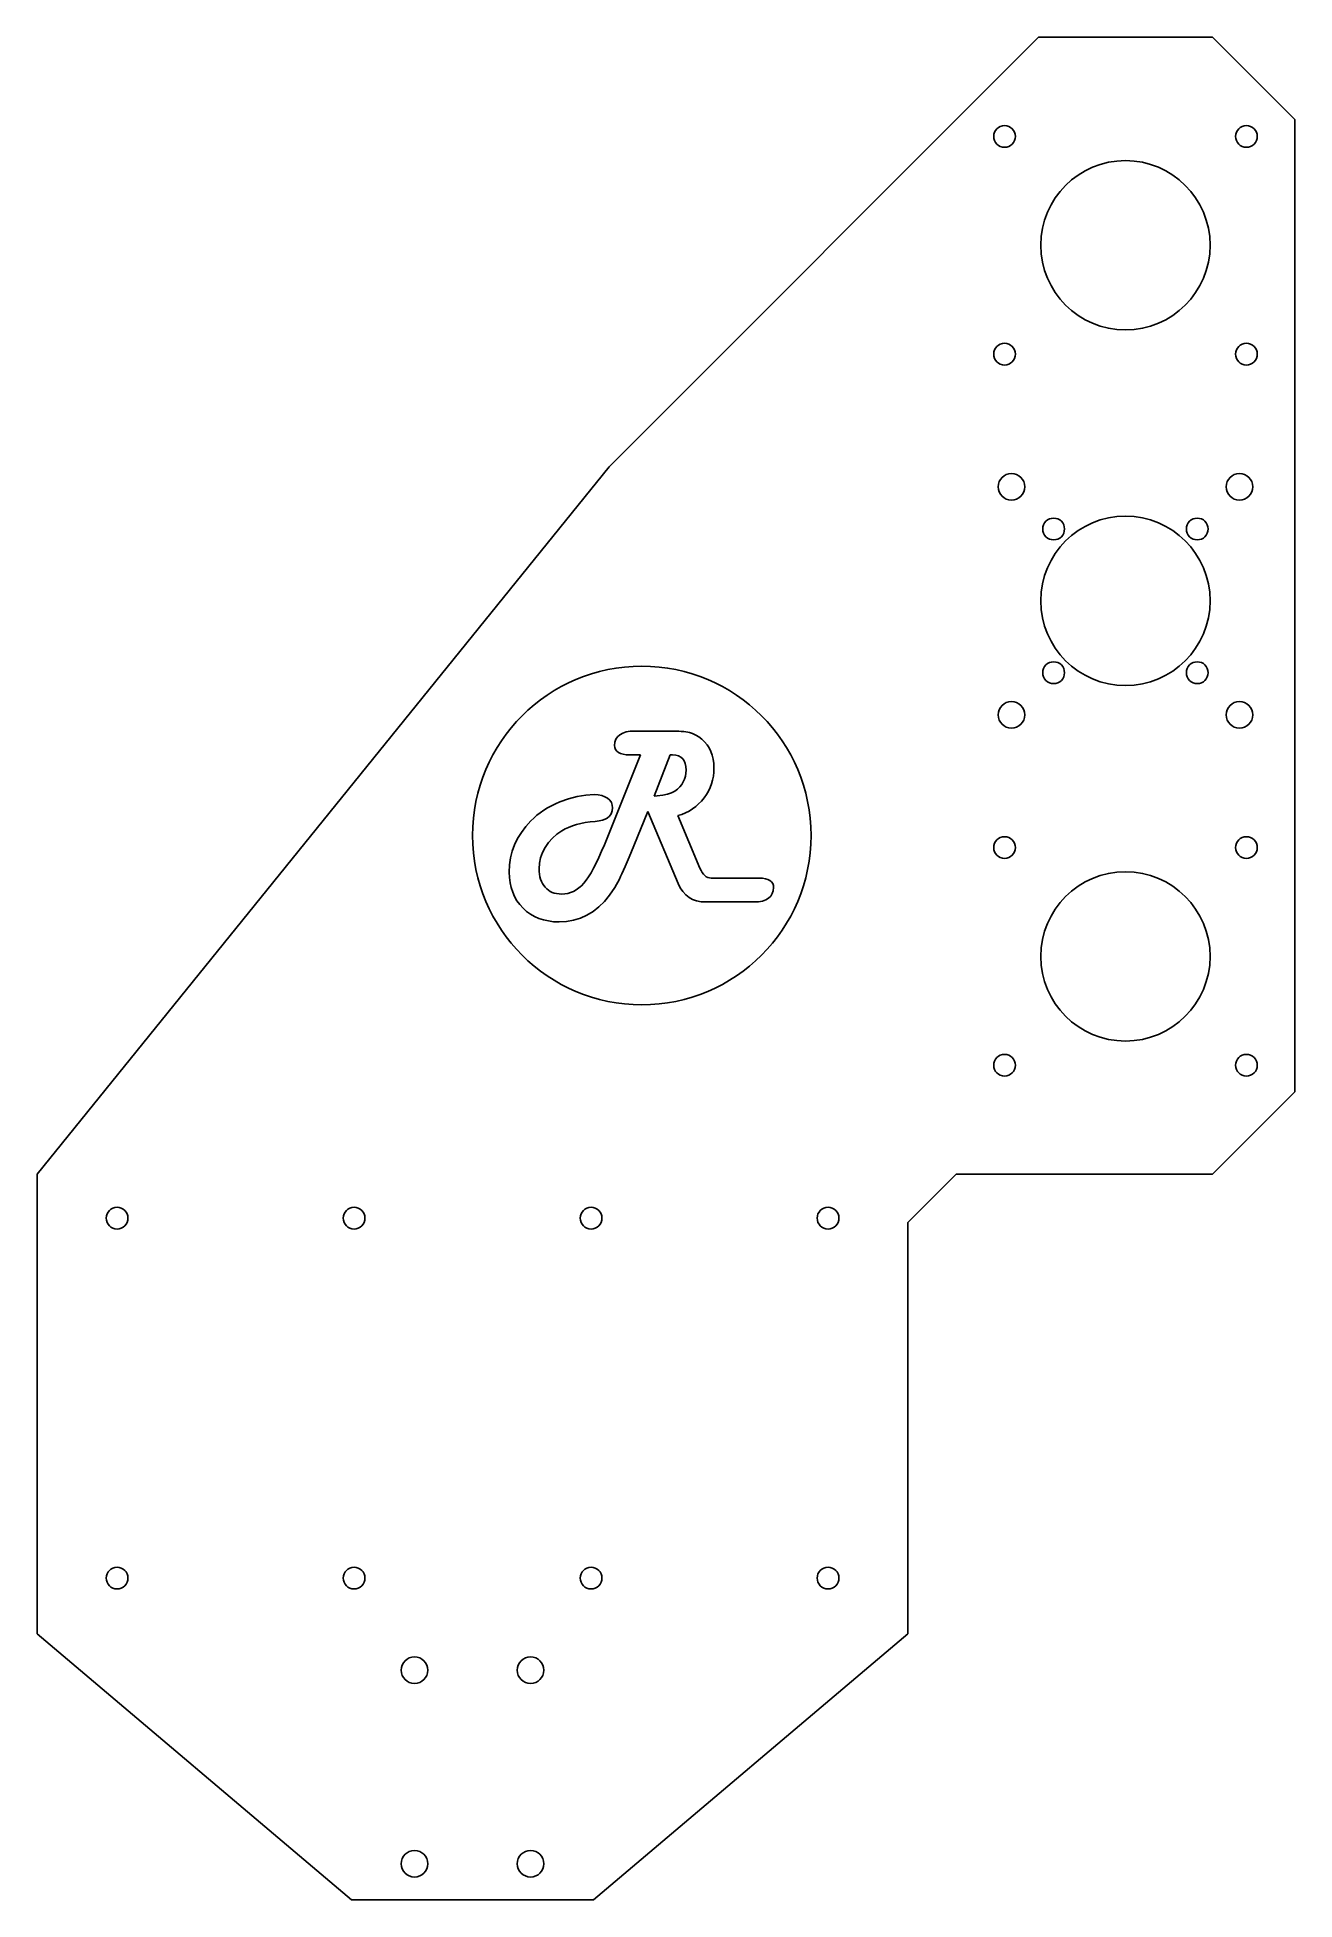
# Model space of a CAD drawing. Header units: millimetres. Extents: x -180 to 80, y -55 to 330.
import ezdxf

# ---------------------------------------------------------------- set-up
doc = ezdxf.new("R2010")
doc.units = ezdxf.units.MM

msp = doc.modelspace()

# ---------------------------------------------------------------- linework, layer by layer
at = {"color": 7, "linetype": 'Continuous'}
for p, q in [((27, 330), (-61.78, 241.22)), ((63, 330), (27, 330)), ((80, 313), (63, 330)), ((80, 112), (80, 313)), ((-61.78, 241.22), (-180, 95)), ((-60.56, 184.29), (-60.36, 184.88)), ((-60.36, 184.88), (-60.02, 185.39)), ((-60.02, 185.39), (-59.54, 185.82)), ((-59.54, 185.82), (-58.95, 186.15)), ((-58.95, 186.15), (-58.24, 186.4)), ((-58.24, 186.4), (-57.41, 186.54)), ((-57.41, 186.54), (-56.47, 186.59)), ((-56.47, 186.59), (-49.28, 186.59)), ((-49.28, 186.59), (-48.6, 186.58)), ((-48.6, 186.58), (-47.96, 186.57)), ((-47.96, 186.57), (-47.37, 186.54)), ((-47.37, 186.54), (-46.83, 186.51)), ((-46.83, 186.51), (-46.34, 186.46)), ((-46.34, 186.46), (-45.89, 186.4)), ((-45.89, 186.4), (-45.49, 186.34)), ((-45.49, 186.34), (-45.14, 186.26)), ((-45.14, 186.26), (-44.49, 186.06)), ((-44.49, 186.06), (-43.85, 185.76)), ((-43.85, 185.76), (-43.22, 185.38)), ((-43.22, 185.38), (-42.61, 184.91)), ((-42.61, 184.91), (-42.01, 184.35)), ((-62.75, 163.09), (-55.24, 181.66)), ((-60.63, 183.62), (-60.56, 184.29)), ((-60.58, 183.16), (-60.63, 183.62)), ((-60.43, 182.76), (-60.58, 183.16)), ((-60.19, 182.42), (-60.43, 182.76)), ((-59.84, 182.15), (-60.19, 182.42)), ((-59.39, 181.93), (-59.84, 182.15)), ((-58.85, 181.78), (-59.39, 181.93)), ((-58.21, 181.69), (-58.85, 181.78)), ((-57.46, 181.66), (-58.21, 181.69)), ((-55.24, 181.66), (-57.46, 181.66)), ((-49.12, 181.66), (-52.44, 173.14)), ((-48.65, 181.66), (-49.12, 181.66)), ((-47.99, 181.61), (-48.65, 181.66)), ((-47.42, 181.46), (-47.99, 181.61)), ((-46.93, 181.21), (-47.42, 181.46)), ((-46.54, 180.87), (-46.93, 181.21)), ((-42.01, 184.35), (-41.5, 183.74)), ((-41.5, 183.74), (-41.07, 183.08)), ((-41.07, 183.08), (-40.71, 182.36)), ((-40.71, 182.36), (-40.44, 181.59)), ((-40.44, 181.59), (-40.24, 180.76)), ((-46.23, 180.43), (-46.54, 180.87)), ((-46.01, 179.89), (-46.23, 180.43)), ((-46.16, 176.64), (-45.98, 177.23)), ((-45.88, 179.26), (-46.01, 179.89)), ((-45.98, 177.23), (-45.87, 177.86)), ((-45.84, 178.52), (-45.88, 179.26)), ((-45.87, 177.86), (-45.84, 178.52)), ((-40.21, 177.26), (-40.37, 176.45)), ((-40.24, 180.76), (-40.12, 179.89)), ((-40.11, 178.09), (-40.21, 177.26)), ((-40.12, 179.89), (-40.08, 178.95)), ((-40.08, 178.95), (-40.11, 178.09)), ((-68.37, 173.07), (-66.6, 173.34)), ((-66.6, 173.34), (-64.82, 173.44)), ((-64.82, 173.44), (-64.01, 173.39)), ((-64.01, 173.39), (-63.29, 173.25)), ((-51.81, 173.18), (-50.66, 173.3)), ((-50.66, 173.3), (-49.68, 173.51)), ((-49.68, 173.51), (-48.84, 173.8)), ((-48.84, 173.8), (-48.16, 174.18)), ((-48.16, 174.18), (-47.61, 174.6)), ((-47.61, 174.6), (-47.15, 175.06)), ((-47.15, 175.06), (-46.74, 175.55)), ((-46.74, 175.55), (-46.42, 176.07)), ((-46.42, 176.07), (-46.16, 176.64)), ((-41.66, 173.44), (-42.14, 172.75)), ((-41.24, 174.16), (-41.66, 173.44)), ((-40.88, 174.9), (-41.24, 174.16)), ((-40.6, 175.66), (-40.88, 174.9)), ((-40.37, 176.45), (-40.6, 175.66)), ((-76.69, 169.17), (-76, 169.71)), ((-76, 169.71), (-75.26, 170.21)), ((-75.26, 170.21), (-74.49, 170.69)), ((-74.49, 170.69), (-73.69, 171.13)), ((-73.69, 171.13), (-72.84, 171.55)), ((-72.84, 171.55), (-71.96, 171.94)), ((-71.96, 171.94), (-70.17, 172.6)), ((-70.17, 172.6), (-68.37, 173.07)), ((-63.29, 173.25), (-62.65, 173.01)), ((-62.65, 173.01), (-62.09, 172.68)), ((-62.09, 172.68), (-61.63, 172.27)), ((-61.32, 169.5), (-61.67, 168.99)), ((-61.63, 172.27), (-61.3, 171.8)), ((-61.11, 170.06), (-61.32, 169.5)), ((-61.3, 171.8), (-61.11, 171.27)), ((-61.11, 171.27), (-61.04, 170.69)), ((-61.04, 170.69), (-61.11, 170.06)), ((-53.74, 169.96), (-56.66, 162.88)), ((-47.48, 155.09), (-53.74, 169.96)), ((-52.44, 173.14), (-51.81, 173.18)), ((-45.96, 169.68), (-46.74, 169.36)), ((-45.22, 170.05), (-45.96, 169.68)), ((-44.52, 170.48), (-45.22, 170.05)), ((-43.86, 170.97), (-44.52, 170.48)), ((-43.25, 171.51), (-43.86, 170.97)), ((-42.67, 172.1), (-43.25, 171.51)), ((-42.14, 172.75), (-42.67, 172.1)), ((-80.68, 164.38), (-79.91, 165.64)), ((-79.91, 165.64), (-79.01, 166.85)), ((-79.01, 166.85), (-77.97, 168.01)), ((-77.97, 168.01), (-77.35, 168.6)), ((-77.35, 168.6), (-76.69, 169.17)), ((-71.53, 165.96), (-72.57, 165.25)), ((-70.85, 166.34), (-71.53, 165.96)), ((-70.13, 166.68), (-70.85, 166.34)), ((-69.34, 166.97), (-70.13, 166.68)), ((-68.51, 167.24), (-69.34, 166.97)), ((-67.62, 167.47), (-68.51, 167.24)), ((-66.69, 167.65), (-67.62, 167.47)), ((-65.69, 167.81), (-66.69, 167.65)), ((-64.64, 167.92), (-65.69, 167.81)), ((-63.8, 168.03), (-64.64, 167.92)), ((-63.1, 168.18), (-63.8, 168.03)), ((-62.56, 168.35), (-63.1, 168.18)), ((-62.16, 168.56), (-62.56, 168.35)), ((-61.67, 168.99), (-62.16, 168.56)), ((-46.74, 169.36), (-47.56, 169.1)), ((-47.56, 169.1), (-42.99, 158.27)), ((-82.13, 160.35), (-81.79, 161.74)), ((-81.79, 161.74), (-81.3, 163.08)), ((-81.3, 163.08), (-80.68, 164.38)), ((-74.98, 162.54), (-75.53, 161.47)), ((-74.29, 163.54), (-74.98, 162.54)), ((-73.49, 164.44), (-74.29, 163.54)), ((-72.57, 165.25), (-73.49, 164.44)), ((-63.89, 160.45), (-63.32, 161.72)), ((-63.32, 161.72), (-62.75, 163.09)), ((-56.66, 162.88), (-57.16, 161.66)), ((-82.41, 157.44), (-82.34, 158.91)), ((-82.34, 158.91), (-82.13, 160.35)), ((-76.17, 159.27), (-76.25, 158.13)), ((-76.25, 158.13), (-76.23, 157.54)), ((-75.93, 160.38), (-76.17, 159.27)), ((-75.53, 161.47), (-75.93, 160.38)), ((-65.5, 157.3), (-64.97, 158.24)), ((-64.97, 158.24), (-64.43, 159.29)), ((-64.43, 159.29), (-63.89, 160.45)), ((-58.44, 158.61), (-58.79, 157.8)), ((-58.05, 159.52), (-58.44, 158.61)), ((-57.62, 160.54), (-58.05, 159.52)), ((-57.16, 161.66), (-57.62, 160.54)), ((-42.99, 158.27), (-42.76, 157.78)), ((-82.37, 156.31), (-82.41, 157.44)), ((-82.23, 155.24), (-82.37, 156.31)), ((-82.01, 154.23), (-82.23, 155.24)), ((-81.7, 153.27), (-82.01, 154.23)), ((-76.23, 157.54), (-76.17, 156.98)), ((-76.17, 156.98), (-76.07, 156.45)), ((-76.07, 156.45), (-75.93, 155.96)), ((-75.93, 155.96), (-75.76, 155.5)), ((-75.76, 155.5), (-75.54, 155.06)), ((-75.54, 155.06), (-75.29, 154.66)), ((-75.29, 154.66), (-74.99, 154.3)), ((-74.99, 154.3), (-74.67, 153.97)), ((-68.57, 153.76), (-68.02, 154.15)), ((-68.02, 154.15), (-67.5, 154.6)), ((-67.5, 154.6), (-67.01, 155.13)), ((-67.01, 155.13), (-66.52, 155.75)), ((-66.52, 155.75), (-66.01, 156.47)), ((-66.01, 156.47), (-65.5, 157.3)), ((-60.57, 154.26), (-61.66, 152.68)), ((-59.62, 155.99), (-60.57, 154.26)), ((-59.38, 156.49), (-59.62, 155.99)), ((-59.11, 157.1), (-59.38, 156.49)), ((-58.79, 157.8), (-59.11, 157.1)), ((-47.04, 154.19), (-47.48, 155.09)), ((-46.52, 153.41), (-47.04, 154.19)), ((-42.76, 157.78), (-42.52, 157.35)), ((-42.52, 157.35), (-42.25, 156.99)), ((-42.25, 156.99), (-41.97, 156.7)), ((-41.97, 156.7), (-41.67, 156.47)), ((-41.67, 156.47), (-41.35, 156.31)), ((-41.35, 156.31), (-41.02, 156.21)), ((-41.02, 156.21), (-40.67, 156.18)), ((-40.67, 156.18), (-39.81, 156.18)), ((-39.81, 156.18), (-30.75, 156.18)), ((-30.75, 156.18), (-30.05, 156.15)), ((-30.05, 156.15), (-29.44, 156.06)), ((-29.44, 156.06), (-28.92, 155.91)), ((-28.92, 155.91), (-28.5, 155.69)), ((-28.5, 155.69), (-28.18, 155.42)), ((-28.18, 155.42), (-27.94, 155.09)), ((-27.94, 155.09), (-27.8, 154.69)), ((-27.75, 154.24), (-27.82, 153.56)), ((-27.8, 154.69), (-27.75, 154.24)), ((-81.3, 152.36), (-81.7, 153.27)), ((-80.81, 151.52), (-81.3, 152.36)), ((-80.23, 150.72), (-80.81, 151.52)), ((-79.56, 149.98), (-80.23, 150.72)), ((-74.67, 153.97), (-74.31, 153.68)), ((-74.31, 153.68), (-73.93, 153.44)), ((-73.93, 153.44), (-73.52, 153.24)), ((-73.52, 153.24), (-73.09, 153.09)), ((-73.09, 153.09), (-72.62, 152.98)), ((-72.62, 152.98), (-72.12, 152.91)), ((-72.12, 152.91), (-71.6, 152.89)), ((-71.6, 152.89), (-70.95, 152.92)), ((-70.95, 152.92), (-70.32, 153.03)), ((-70.32, 153.03), (-69.72, 153.21)), ((-69.72, 153.21), (-69.13, 153.45)), ((-69.13, 153.45), (-68.57, 153.76)), ((-63.87, 150.25), (-65.08, 149.3)), ((-62.73, 151.38), (-63.87, 150.25)), ((-61.66, 152.68), (-62.73, 151.38)), ((-45.93, 152.75), (-46.52, 153.41)), ((-45.24, 152.21), (-45.93, 152.75)), ((-44.49, 151.79), (-45.24, 152.21)), ((-43.66, 151.48), (-44.49, 151.79)), ((-42.75, 151.3), (-43.66, 151.48)), ((-41.76, 151.25), (-42.75, 151.3)), ((-31.77, 151.25), (-41.76, 151.25)), ((-30.85, 151.3), (-31.77, 151.25)), ((-30.06, 151.44), (-30.85, 151.3)), ((-29.37, 151.69), (-30.06, 151.44)), ((-28.79, 152.03), (-29.37, 151.69)), ((-28.34, 152.46), (-28.79, 152.03)), ((-28.02, 152.97), (-28.34, 152.46)), ((-27.82, 153.56), (-28.02, 152.97)), ((-78.82, 149.31), (-79.56, 149.98)), ((-78.03, 148.74), (-78.82, 149.31)), ((-77.18, 148.25), (-78.03, 148.74)), ((-76.28, 147.85), (-77.18, 148.25)), ((-75.32, 147.54), (-76.28, 147.85)), ((-74.31, 147.32), (-75.32, 147.54)), ((-73.24, 147.18), (-74.31, 147.32)), ((-72.12, 147.14), (-73.24, 147.18)), ((-70.58, 147.22), (-72.12, 147.14)), ((-69.11, 147.48), (-70.58, 147.22)), ((-67.69, 147.91), (-69.11, 147.48)), ((-66.35, 148.52), (-67.69, 147.91)), ((-65.08, 149.3), (-66.35, 148.52)), ((63, 95), (80, 112)), ((-180, 95), (-180, 0)), ((0, 85), (10, 95)), ((10, 95), (63, 95)), ((0, 0), (0, 85)), ((-180, 0), (-115, -55)), ((0, 0), (-65, -55)), ((-115, -55), (-65, -55))]:
    msp.add_line(p, q, dxfattribs=at)
for centre, radius in [((20, 309.5), 2.25), ((70, 309.5), 2.25), ((45, 287), 17.5), ((20, 264.5), 2.25), ((70, 264.5), 2.25), ((21.43, 237.07), 2.75), ((68.57, 237.07), 2.75), ((45, 213.5), 17.5), ((30.15, 228.35), 2.25), ((59.85, 228.35), 2.25), ((30.15, 198.65), 2.25), ((59.85, 198.65), 2.25), ((-55, 165), 35), ((21.43, 189.93), 2.75), ((68.57, 189.93), 2.75), ((20, 162.5), 2.25), ((70, 162.5), 2.25), ((45, 140), 17.5), ((20, 117.5), 2.25), ((70, 117.5), 2.25), ((-163.5, 85.9), 2.25), ((-114.5, 85.9), 2.25), ((-65.5, 85.9), 2.25), ((-16.5, 85.9), 2.25), ((-163.5, 11.5), 2.25), ((-114.5, 11.5), 2.25), ((-65.5, 11.5), 2.25), ((-16.5, 11.5), 2.25), ((-102, -7.55), 2.75), ((-78, -7.55), 2.75), ((-102, -47.55), 2.75), ((-78, -47.55), 2.75)]:
    msp.add_circle(centre, radius, dxfattribs=at)

doc.saveas('drawing.dxf')
